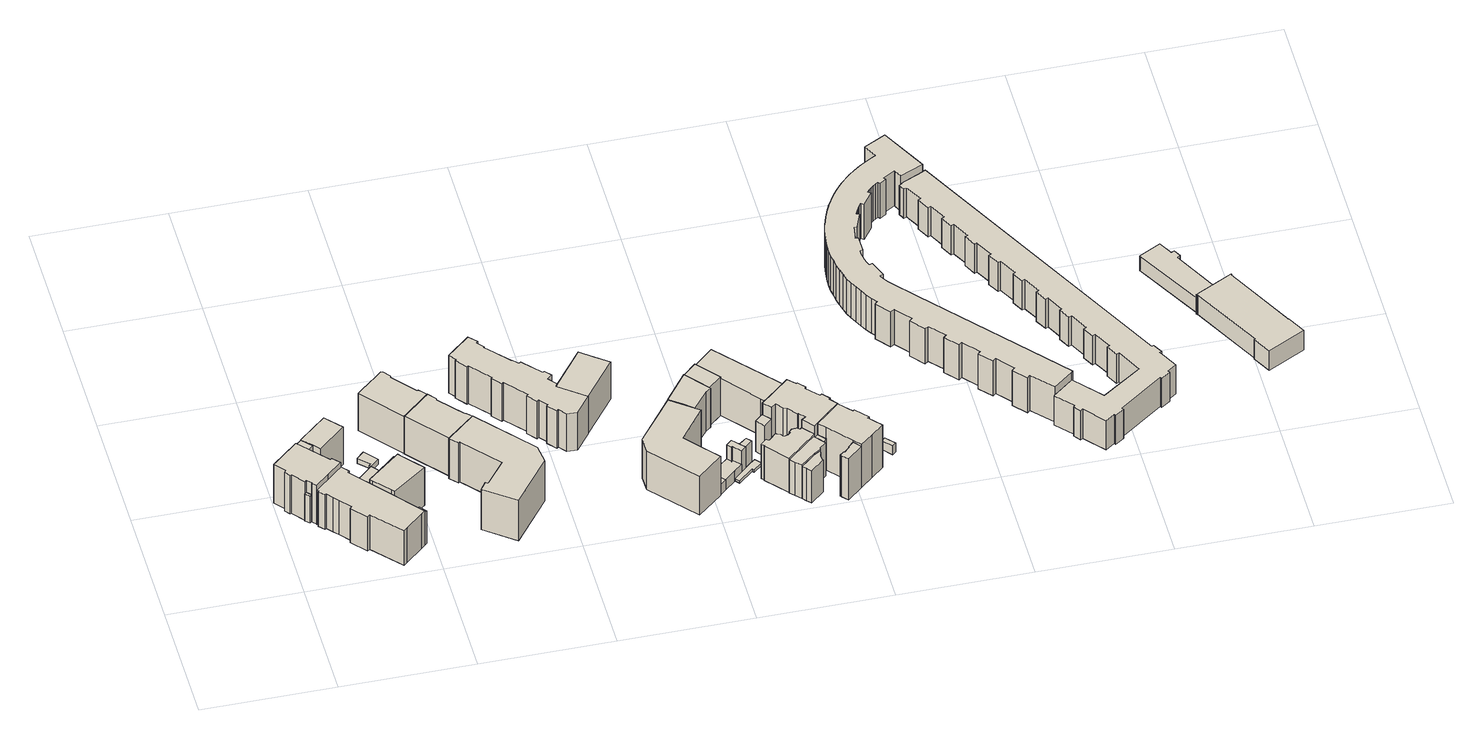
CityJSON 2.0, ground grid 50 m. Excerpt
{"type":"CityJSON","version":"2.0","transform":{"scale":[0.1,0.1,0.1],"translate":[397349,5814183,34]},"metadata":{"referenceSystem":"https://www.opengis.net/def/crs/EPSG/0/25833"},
"CityObjects":{
"building1":{"type":"Building","attributes":{"Gemeindeschluessel":"11000009","function":"31001_1010"},"address":[{"country":"Germany","locality":"Berlin","thoroughfareNumber":"4","thoroughfareName":"Stormstraße"}],"children":["building1-1","building1-2","building1-3","building1-4"]},
"building1-1":{"type":"BuildingPart","attributes":{"BezugspunktDach":"2200","measuredHeight":19.51,"storeysAboveGround":4},"parents":["building1"],"geometry":[{"type":"MultiSurface","lod":"1","boundaries":[[[0,1,2,3,4,5,6,7,8,9,10,11,12,13,14,15,16,17]],[[18,19,20,21,22,23,24,25,26,27,28,29,30,31,32,33,34,35]],[[18,35,17,16]],[[19,18,16,15]],[[20,19,15,14]],[[21,36,37,20,38,20,14,13]],[[22,21,13,12]],[[23,22,12,11]],[[24,23,11,10]],[[25,24,10,9]],[[26,25,9,8]],[[27,26,8,7]],[[28,27,39,40,41,42,43,7,6]],[[44,41,40,45,46,29,28,6,5]],[[47,44,45,48,49,30,29,5,4]],[[31,30,4,3]],[[32,31,3,2]],[[33,32,2,1]],[[34,33,1,0]],[[35,34,0,17]],[[38,20,37,36,21]],[[43,42,41,40,39]],[[46,45,40,41,44]],[[49,48,45,44,47]]]}]},
"building1-2":{"type":"BuildingPart","attributes":{"BezugspunktDach":"2200","measuredHeight":17.41,"storeysAboveGround":4},"parents":["building1"],"geometry":[{"type":"Solid","lod":"1","boundaries":[[[[36,50,51,37]],[[52,53,21,20]],[[52,20,37,51]],[[21,53,50,36]],[[53,52,51,50]],[[20,21,36,37]]]]}]},
"building1-3":{"type":"BuildingPart","attributes":{"BezugspunktDach":"2200","measuredHeight":18.37,"storeysAboveGround":4},"parents":["building1"],"geometry":[{"type":"MultiSurface","lod":"1","boundaries":[[[54,55,56,57,58]],[[59,60,61,53,52]],[[59,52,58,57]],[[60,59,57,56]],[[61,60,56,55]],[[53,61,55,54]],[[51,50,54,58]],[[52,53,50,51]]]}]},
"building1-4":{"type":"BuildingPart","attributes":{"BezugspunktDach":"2200","measuredHeight":12.66,"storeysAboveGround":4},"parents":["building1"],"geometry":[{"type":"MultiSurface","lod":"1","boundaries":[[[62,42,41,44,47,63]],[[48,45,40,39,64,65]],[[48,65,63,47]],[[64,39,42,62]],[[65,64,62,63]],[[45,48,66,47,44]],[[40,45,44,41]],[[40,41,42,39]]]}]},
"building2":{"type":"Building","attributes":{"Gemeindeschluessel":"11000009","function":"31001_1010"},"address":[{"country":"Germany","locality":"Berlin","thoroughfareNumber":"2, 3","thoroughfareName":"Stormstraße"}],"children":["building2-1","building2-2","building2-3","building2-4"]},
"building2-1":{"type":"BuildingPart","attributes":{"BezugspunktDach":"2200","measuredHeight":18.35,"storeysAboveGround":4},"parents":["building2"],"geometry":[{"type":"MultiSurface","lod":"1","boundaries":[[[67,68,69,70,71,72,73,74,75,76,77,78,79,80,81,82,83,84,85,86,87,88,89]],[[90,91,92,93,94,95,96,97,98,99,100,101,102,103,104,105,106,107,108,109,110,111,112]],[[90,112,89,88]],[[91,90,88,87]],[[92,91,87,86]],[[93,92,86,85]],[[94,93,85,84]],[[95,94,84,83]],[[96,95,83,82]],[[97,96,82,81]],[[113,114,81,80]],[[99,98,80,79]],[[100,99,79,78]],[[101,100,78,77]],[[102,101,77,76]],[[103,102,76,75]],[[104,103,75,74]],[[105,104,74,73]],[[106,105,73,72]],[[107,106,72,71]],[[108,107,71,70]],[[109,108,70,69]],[[110,109,69,68]],[[111,110,68,67]],[[112,111,67,89]],[[98,97,114,113]]]}]},
"building2-2":{"type":"BuildingPart","attributes":{"BezugspunktDach":"2200","measuredHeight":15.88,"storeysAboveGround":4},"parents":["building2"],"geometry":[{"type":"MultiSurface","lod":"1","boundaries":[[[115,116,117,118]],[[119,120,121,122]],[[119,122,118,117]],[[120,119,117,116]],[[122,121,115,118]],[[120,116,115,121,123]]]}]},
"building2-3":{"type":"BuildingPart","attributes":{"BezugspunktDach":"2200","measuredHeight":15.59,"storeysAboveGround":4},"parents":["building2"],"geometry":[{"type":"MultiSurface","lod":"1","boundaries":[[[113,124,125,126,127,128,114]],[[129,130,131,132,133,98,97]],[[129,97,114,128]],[[130,129,134,135,130,127]],[[131,130,127,126]],[[132,131,126,125]],[[133,132,125,124]],[[98,133,124,113]],[[127,130,135,136]],[[136,135,134,137]],[[128,137,134,129]],[[97,98,138,113,114,139]]]}]},
"building2-4":{"type":"BuildingPart","attributes":{"BezugspunktDach":"2200","measuredHeight":18.27,"storeysAboveGround":4},"parents":["building2"],"geometry":[{"type":"MultiSurface","lod":"1","boundaries":[[[140,141,142,143,144,145,146,147,148,149]],[[121,120,150,151,152,153,130,135,134,129]],[[121,129,149,148]],[[116,115,121,148,147]],[[150,120,147,146]],[[151,150,146,145]],[[152,151,145,144]],[[153,152,144,143]],[[130,153,143,142]],[[136,127,142,141]],[[137,136,135,141,140]],[[129,128,137,134,140,149]],[[120,121,115,116]],[[135,130,127,136]],[[134,135,136,137]],[[134,137,128,129]]]}]},
"building3":{"type":"Building","attributes":{"Gemeindeschluessel":"11000009","BezugspunktDach":"2200","function":"31001_2000","measuredHeight":3.15,"storeysAboveGround":1},"address":[{"country":"Germany","locality":"Berlin","thoroughfareNumber":"2 (1)","thoroughfareName":"Stormstraße"}],"geometry":[{"type":"Solid","lod":"1","boundaries":[[[[154,155,156,157,158,159,160,161]],[[162,163,164,165,166,167,168,169]],[[162,169,161,160]],[[163,162,160,159]],[[164,163,159,158]],[[165,164,158,157]],[[166,165,157,156]],[[167,166,156,155]],[[168,167,155,154]],[[169,168,154,161]]]]}]},
"building4":{"type":"Building","attributes":{"Gemeindeschluessel":"11000009","BezugspunktDach":"2200","function":"31001_2000","measuredHeight":2.43,"storeysAboveGround":1},"address":[{"country":"Germany","locality":"Berlin","thoroughfareNumber":"4 (1)","thoroughfareName":"Stormstraße"}],"geometry":[{"type":"Solid","lod":"1","boundaries":[[[[170,171,159,172,173,174]],[[175,176,177,178,179,180]],[[175,180,174,173]],[[176,175,173,172]],[[177,176,172,159]],[[178,177,159,171]],[[179,178,171,170]],[[180,179,170,174]]]]}]},
"building5":{"type":"Building","attributes":{"Gemeindeschluessel":"11000009","BezugspunktDach":"2200","function":"31001_2000","measuredHeight":5.52,"storeysAboveGround":2},"address":[{"country":"Germany","locality":"Berlin","thoroughfareNumber":"2 (2)","thoroughfareName":"Stormstraße"}],"geometry":[{"type":"Solid","lod":"1","boundaries":[[[[181,182,183,184,185,186]],[[187,188,189,190,191,192]],[[187,192,186,185]],[[188,187,185,184]],[[189,188,184,183]],[[190,189,183,182]],[[191,190,182,181]],[[192,191,181,186]]]]}]},
"building6":{"type":"Building","attributes":{"Gemeindeschluessel":"11000009","BezugspunktDach":"2200","function":"31001_1010","measuredHeight":19.79,"storeysAboveGround":4},"address":[{"country":"Germany","locality":"Berlin","thoroughfareNumber":"6","thoroughfareName":"Eschenbachstraße"}],"geometry":[{"type":"Solid","lod":"1","boundaries":[[[[193,194,195,196,197,198,199,200,201,202,203,204,205,206,207]],[[208,209,210,211,212,213,214,215,216,217,218,219,220,221,222]],[[208,222,207,206]],[[209,208,206,205]],[[210,209,205,204]],[[211,210,204,203]],[[212,211,203,202]],[[213,212,202,201]],[[214,213,201,200]],[[215,214,200,199]],[[216,215,199,198]],[[217,216,198,197]],[[218,217,197,196]],[[219,218,196,195]],[[220,219,195,194]],[[221,220,194,193]],[[222,221,193,207]]]]}]},
"building7":{"type":"Building","attributes":{"Gemeindeschluessel":"11000009","BezugspunktDach":"2200","function":"31001_1010","measuredHeight":20.05,"storeysAboveGround":4},"address":[{"country":"Germany","locality":"Berlin","thoroughfareNumber":"7","thoroughfareName":"Eschenbachstraße"}],"geometry":[{"type":"Solid","lod":"1","boundaries":[[[[223,224,225,226,227,228,229,230,231,232,233,234,235]],[[236,237,238,239,240,241,242,243,244,245,246,247,248]],[[236,248,235,234]],[[237,236,234,233]],[[238,237,233,232]],[[239,238,232,231]],[[240,239,231,230]],[[241,240,230,229]],[[242,241,229,228]],[[243,242,228,227]],[[244,243,227,226]],[[245,244,226,225]],[[246,245,225,224]],[[247,246,224,223]],[[248,247,223,235]]]]}]},
"building8":{"type":"Building","attributes":{"Gemeindeschluessel":"11000009","BezugspunktDach":"2200","function":"31001_1010","measuredHeight":18.99,"storeysAboveGround":4},"address":[{"country":"Germany","locality":"Berlin","thoroughfareNumber":"101","thoroughfareName":"Baumschulenstraße"},{"country":"Germany","locality":"Berlin","thoroughfareNumber":"8","thoroughfareName":"Eschenbachstraße"}],"geometry":[{"type":"Solid","lod":"1","boundaries":[[[[249,250,251,252,253,254,255,256,257,258,259,260]],[[247,244,261,262,263,264,265,266,267,268,269,270]],[[247,270,260,259]],[[244,247,259,258]],[[261,244,258,257]],[[262,261,257,256]],[[263,262,256,255]],[[264,263,255,254]],[[265,264,254,253]],[[266,265,253,252]],[[267,266,252,251]],[[268,267,251,250]],[[269,268,250,249]],[[270,269,249,260]]]]}]},
"building9":{"type":"Building","attributes":{"Gemeindeschluessel":"11000009","BezugspunktDach":"2200","function":"31001_1010","measuredHeight":17.86,"storeysAboveGround":4},"address":[{"country":"Germany","locality":"Berlin","thoroughfareNumber":"1, 2","thoroughfareName":"Eschenbachstraße"}],"geometry":[{"type":"Solid","lod":"1","boundaries":[[[[271,272,273,274,275,276,277,278,279,280,281,282,283,284,285,286,287,288,289,290,291,292,293,294,295,296,297,298,299,300,301,302,303,304,305]],[[306,307,308,309,310,311,312,313,314,315,316,317,318,319,320,321,322,323,324,325,326,327,328,329,330,331,332,333,334,335,336,337,338,339,340]],[[306,340,305,304]],[[307,306,304,303]],[[308,307,303,302]],[[309,308,302,301]],[[310,309,301,300]],[[311,310,300,299]],[[312,311,299,298]],[[313,312,298,297]],[[314,313,297,296]],[[315,314,296,295]],[[316,315,295,294]],[[317,316,294,293]],[[318,317,293,292]],[[319,318,292,291]],[[320,319,291,290]],[[321,320,290,289]],[[322,321,289,288]],[[323,322,288,287]],[[324,323,287,286]],[[325,324,286,285]],[[326,325,285,284]],[[327,326,284,283]],[[328,327,283,282]],[[329,328,282,281]],[[330,329,281,280]],[[331,330,280,279]],[[332,331,279,278]],[[333,332,278,277]],[[334,333,277,276]],[[335,334,276,275]],[[336,335,275,274]],[[337,336,274,273]],[[338,337,273,272]],[[339,338,272,271]],[[340,339,271,305]]]]}]},
"building10":{"type":"Building","attributes":{"Gemeindeschluessel":"11000009","BezugspunktDach":"2200","function":"31001_1010","measuredHeight":19.38,"storeysAboveGround":4},"address":[{"country":"Germany","locality":"Berlin","thoroughfareNumber":"102","thoroughfareName":"Baumschulenstraße"}],"geometry":[{"type":"Solid","lod":"1","boundaries":[[[[341,342,343,344,345,346,347,348]],[[349,350,351,352,353,354,355,356]],[[349,356,348,347]],[[350,349,347,346]],[[351,350,346,345]],[[352,351,345,344]],[[353,352,344,343]],[[354,353,343,342]],[[355,354,342,341]],[[356,355,341,348]]]]}]},
"building11":{"type":"Building","attributes":{"Gemeindeschluessel":"11000009","BezugspunktDach":"2200","function":"31001_1010","measuredHeight":18.39,"storeysAboveGround":4},"address":[{"country":"Germany","locality":"Berlin","thoroughfareNumber":"7","thoroughfareName":"Baumschulenstraße"},{"country":"Germany","locality":"Berlin","thoroughfareNumber":"29","thoroughfareName":"Scheiblerstraße"}],"geometry":[{"type":"Solid","lod":"1","boundaries":[[[[357,358,359,360,361,362,363,364,365]],[[366,367,368,369,370,371,372,373,374]],[[366,374,365,364]],[[367,366,364,363]],[[368,367,363,362]],[[369,368,362,361]],[[370,369,361,360]],[[371,370,360,359]],[[372,371,359,358]],[[373,372,358,357]],[[374,373,357,365]]]]}]},
"building12":{"type":"Building","attributes":{"Gemeindeschluessel":"11000009","BezugspunktDach":"2200","function":"31001_2000","measuredHeight":4.97,"storeysAboveGround":2},"address":[{"country":"Germany","locality":"Berlin","thoroughfareNumber":"7 (1)","thoroughfareName":"Baumschulenstraße"}],"geometry":[{"type":"Solid","lod":"1","boundaries":[[[[375,376,377,378]],[[379,380,381,382]],[[379,382,378,377]],[[380,379,377,376]],[[381,380,376,375]],[[382,381,375,378]]]]}]},
"building13":{"type":"Building","attributes":{"Gemeindeschluessel":"11000009","BezugspunktDach":"2200","function":"31001_2000","measuredHeight":4.93,"storeysAboveGround":2},"address":[{"country":"Germany","locality":"Berlin","thoroughfareNumber":"7 (2)","thoroughfareName":"Baumschulenstraße"}],"geometry":[{"type":"Solid","lod":"1","boundaries":[[[[376,383,384,385,386,387,377]],[[388,389,390,391,392,380,379]],[[388,379,377,387]],[[389,388,387,386]],[[390,389,386,385]],[[391,390,385,384]],[[392,391,384,383]],[[380,392,383,376]],[[379,380,376,377]]]]}]},
"building14":{"type":"Building","attributes":{"Gemeindeschluessel":"11000009","BezugspunktDach":"2200","function":"31001_2000","measuredHeight":11.48,"storeysAboveGround":1},"address":[{"country":"Germany","locality":"Berlin","thoroughfareNumber":"7 (3)","thoroughfareName":"Baumschulenstraße"}],"geometry":[{"type":"Solid","lod":"1","boundaries":[[[[393,394,395,396,397,398,399]],[[400,401,402,403,404,405,406]],[[400,406,399,398]],[[401,400,398,397]],[[402,401,397,396]],[[403,402,396,395]],[[404,403,395,394]],[[405,404,394,393]],[[406,405,393,399]]]]}]},
"building15":{"type":"Building","attributes":{"Gemeindeschluessel":"11000009","BezugspunktDach":"2200","function":"31001_2000","measuredHeight":1.19,"storeysAboveGround":1},"address":[{"country":"Germany","locality":"Berlin","thoroughfareNumber":"248 (1)","thoroughfareName":"Köpenicker Landstraße"}],"geometry":[{"type":"Solid","lod":"1","boundaries":[[[[407,408,409,410,411,412,413,414,415]],[[416,417,418,419,420,421,422,423,424]],[[416,424,415,414]],[[417,416,414,413]],[[418,417,413,412]],[[419,418,412,411]],[[420,419,411,410]],[[421,420,410,409]],[[422,421,409,408]],[[423,422,408,407]],[[424,423,407,415]]]]}]},
"building16":{"type":"Building","attributes":{"Gemeindeschluessel":"11000009","BezugspunktDach":"2200","function":"31001_2000","measuredHeight":11.68,"storeysAboveGround":1},"address":[{"country":"Germany","locality":"Berlin","thoroughfareNumber":"7 (4)","thoroughfareName":"Baumschulenstraße"}],"geometry":[{"type":"Solid","lod":"1","boundaries":[[[[425,396,426,427,428,397]],[[429,430,431,432,433,434]],[[429,434,397,428]],[[430,429,428,427]],[[431,430,427,426]],[[432,431,426,396]],[[433,432,396,425]],[[434,433,425,397]]]]}]},
"building17":{"type":"Building","attributes":{"Gemeindeschluessel":"11000009","function":"31001_1010"},"address":[{"country":"Germany","locality":"Berlin","thoroughfareNumber":"6, 6A","thoroughfareName":"Baumschulenstraße"},{"country":"Germany","locality":"Berlin","thoroughfareNumber":"246","thoroughfareName":"Köpenicker Landstraße"}],"children":["building17-1","building17-2","building17-3"]},
"building17-1":{"type":"BuildingPart","attributes":{"BezugspunktDach":"2200","measuredHeight":18.95,"storeysAboveGround":4},"parents":["building17"],"geometry":[{"type":"MultiSurface","lod":"1","boundaries":[[[435,436,437,438,439,440,441,442,443,444]],[[445,446,447,448,449,450,451,452,453,454]],[[445,454,444,443]],[[446,445,443,442]],[[447,446,442,441]],[[448,447,441,440]],[[449,448,440,439]],[[450,449,439,438]],[[451,450,438,437]],[[452,451,437,436]],[[453,452,436,435]],[[455,454,453,435,444]]]}]},
"building17-2":{"type":"BuildingPart","attributes":{"BezugspunktDach":"2200","measuredHeight":19.07,"storeysAboveGround":4},"parents":["building17"],"geometry":[{"type":"MultiSurface","lod":"1","boundaries":[[[456,457,458,459,460,461,462,463,464]],[[465,466,467,468,469,470,471,472,473]],[[465,473,464,463]],[[474,475,463,462]],[[467,476,474,466,462,461]],[[468,467,461,460]],[[469,468,460,459]],[[470,469,459,458]],[[471,470,458,457]],[[472,471,457,456]],[[473,472,456,464]],[[466,465,475,474]],[[466,474,476,467]]]}]},
"building17-3":{"type":"BuildingPart","attributes":{"BezugspunktDach":"2200","measuredHeight":19.5,"storeysAboveGround":4},"parents":["building17"],"geometry":[{"type":"MultiSurface","lod":"1","boundaries":[[[476,477,478,479,475]],[[480,454,453,467,465]],[[480,465,475,479]],[[454,480,479,478]],[[453,435,444,481,478,477]],[[467,453,477,476]],[[454,481,444,435,453]],[[482,465,466,474,475]],[[467,476,474,466]]]}]},
"building18":{"type":"Building","attributes":{"Gemeindeschluessel":"11000009","function":"31001_1010"},"address":[{"country":"Germany","locality":"Berlin","thoroughfareNumber":"248","thoroughfareName":"Köpenicker Landstraße"}],"children":["building18-1","building18-2","building18-3"]},
"building18-1":{"type":"BuildingPart","attributes":{"BezugspunktDach":"2200","measuredHeight":21.37,"storeysAboveGround":5},"parents":["building18"],"geometry":[{"type":"MultiSurface","lod":"1","boundaries":[[[483,484,485,486,487,488,489,490,491,492,493,494,495,496,497,498,499,500,501,502,503,504,505,506]],[[507,508,509,510,511,512,513,514,515,516,517,518,519,520,521,522,523,524,525,526,527,528,529,530]],[[507,530,506,505]],[[508,507,505,504]],[[509,508,504,503]],[[510,509,503,502]],[[511,510,502,501]],[[512,511,501,500]],[[513,512,500,499]],[[514,513,499,498]],[[515,514,498,497]],[[516,515,497,496]],[[517,516,496,495]],[[518,517,495,494]],[[519,518,494,493]],[[520,519,493,492]],[[521,520,492,491]],[[531,532,491,490]],[[522,521,533,534]],[[523,522,490,489]],[[524,523,489,488]],[[525,524,488,487]],[[526,525,487,486]],[[527,526,486,485]],[[528,527,485,484]],[[529,528,484,483]],[[535,536,483,506]],[[530,529,537,538]],[[534,533,532,531]],[[538,537,536,535]]]}]},
"building18-2":{"type":"BuildingPart","attributes":{"BezugspunktDach":"2200","measuredHeight":16.21,"storeysAboveGround":5},"parents":["building18"],"geometry":[{"type":"MultiSurface","lod":"1","boundaries":[[[539,540,541,532,531,542,543,544,545,546,547,548,549,550,551,552,553,554]],[[555,556,557,558,559,560,561,562,563,564,565,566,534,533,567,568,569,570]],[[555,570,554,553]],[[556,555,553,552]],[[557,556,552,551]],[[558,557,551,550]],[[559,558,550,549]],[[560,559,549,548]],[[561,560,548,547]],[[562,561,547,546]],[[563,562,546,545]],[[564,563,545,544]],[[565,564,544,543]],[[566,565,543,542]],[[534,566,542,531]],[[567,533,532,541]],[[568,567,541,540]],[[569,568,540,539]],[[570,569,539,554]],[[533,534,571,531,532]]]}]},
"building18-3":{"type":"BuildingPart","attributes":{"BezugspunktDach":"2200","measuredHeight":14.46,"storeysAboveGround":5},"parents":["building18"],"geometry":[{"type":"Solid","lod":"1","boundaries":[[[[572,536,535,573]],[[538,537,574,575]],[[538,575,573,535]],[[574,537,536,572]],[[575,574,572,573]],[[537,538,535,536]]]]}]},
"building19":{"type":"Building","attributes":{"Gemeindeschluessel":"11000009","function":"31001_1010"},"address":[{"country":"Germany","locality":"Berlin","thoroughfareNumber":"252","thoroughfareName":"Köpenicker Landstraße"}],"children":["building19-1","building19-2","building19-3","building19-4","building19-5"]},
"building19-1":{"type":"BuildingPart","attributes":{"BezugspunktDach":"2200","measuredHeight":23.63,"storeysAboveGround":5},"parents":["building19"],"geometry":[{"type":"MultiSurface","lod":"1","boundaries":[[[576,577,578,579,580,581,582,583,584,585,586,587]],[[588,518,589,590,591,592,593,594,595,596,597,520]],[[588,520,587,586]],[[518,588,586,585]],[[589,518,585,584]],[[590,589,584,583]],[[591,590,583,582]],[[592,591,582,581]],[[593,592,581,580]],[[594,593,580,579]],[[595,594,579,578]],[[598,599,578,577]],[[597,596,577,576]],[[600,601,576,587]],[[520,597,602,603]],[[596,595,599,598]],[[603,602,601,600]]]}]},
"building19-2":{"type":"BuildingPart","attributes":{"BezugspunktDach":"2200","measuredHeight":21.23,"storeysAboveGround":5},"parents":["building19"],"geometry":[{"type":"Solid","lod":"1","boundaries":[[[[604,605,599,598,606,607,608,609,610]],[[611,612,613,614,596,595,615,616,617]],[[611,617,610,609]],[[612,611,609,608]],[[613,612,608,607]],[[614,613,607,606]],[[596,614,606,598]],[[615,595,599,605]],[[616,615,605,604]],[[617,616,604,610]],[[599,595,596,598]]]]}]},
"building19-3":{"type":"BuildingPart","attributes":{"BezugspunktDach":"2200","measuredHeight":17.07,"storeysAboveGround":5},"parents":["building19"],"geometry":[{"type":"MultiSurface","lod":"1","boundaries":[[[618,619,620,621,622,623,624,625,626,627]],[[628,629,630,631,632,633,634,635,636,637]],[[628,637,627,626]],[[638,639,626,625]],[[630,629,625,624],[630,640,638,629]],[[631,630,624,623]],[[632,631,623,622]],[[633,632,622,621]],[[641,642,621,620]],[[643,641,620,619]],[[636,635,619,618]],[[637,636,618,627]],[[629,628,639,638]],[[638,640,630,629]],[[634,633,642,641]],[[644,635,634,641,643]]]}]},
"building19-4":{"type":"BuildingPart","attributes":{"BezugspunktDach":"2200","measuredHeight":15.95,"storeysAboveGround":5},"parents":["building19"],"geometry":[{"type":"MultiSurface","lod":"1","boundaries":[[[645,646,647,648,649,650,651,642,641,643]],[[634,633,652,653,654,655,656,657,658,635]],[[652,633,642,651]],[[653,652,651,650]],[[654,653,650,649]],[[655,654,649,648]],[[656,655,648,647]],[[657,656,647,646]],[[658,657,646,645]],[[635,658,645,643]],[[659,634,635,643,641]],[[633,634,641,642]]]}]},
"building19-5":{"type":"BuildingPart","attributes":{"BezugspunktDach":"2200","measuredHeight":14.78,"storeysAboveGround":5},"parents":["building19"],"geometry":[{"type":"MultiSurface","lod":"1","boundaries":[[[640,660,601,600,661,639]],[[662,603,602,663,630,628]],[[662,628,639,661]],[[603,662,661,600]],[[663,602,601,660]],[[630,663,660,640]],[[603,600,601,602]],[[664,628,629,638,639]],[[630,640,638,629]]]}]},
"building20":{"type":"Building","attributes":{"Gemeindeschluessel":"11000009","BezugspunktDach":"2200","function":"31001_2412","measuredHeight":4.19,"storeysAboveGround":1},"address":[{"country":"Germany","locality":"Berlin","thoroughfareNumber":"252 (1)","thoroughfareName":"Köpenicker Landstraße"}],"geometry":[{"type":"Solid","lod":"1","boundaries":[[[[665,666,667,668]],[[669,670,671,672]],[[669,672,668,667]],[[670,669,667,666]],[[671,670,666,665]],[[672,671,665,668]]]]}]},
"building21":{"type":"Building","attributes":{"Gemeindeschluessel":"11000009","function":"31001_1010"},"address":[{"country":"Germany","locality":"Berlin","thoroughfareNumber":"2, 3, 4","thoroughfareName":"Baumschulenstraße"},{"country":"Germany","locality":"Berlin","thoroughfareNumber":"245, 247, 249, 251, 253, 255, 257, 259","thoroughfareName":"Köpenicker Landstraße"},{"country":"Germany","locality":"Berlin","thoroughfareNumber":"210, 212, 214, 216, 218, 220, 222, 224, 226, 228, 230","thoroughfareName":"Neue Krugallee"},{"country":"Germany","locality":"Berlin","thoroughfareNumber":"2, 4","thoroughfareName":"Rodelbergweg"}],"children":["building21-1","building21-2"]},
"building21-1":{"type":"BuildingPart","attributes":{"BezugspunktDach":"2200","measuredHeight":16.59,"storeysAboveGround":4},"parents":["building21"],"geometry":[{"type":"MultiSurface","lod":"1","boundaries":[[[673,674,675,676,677,678,679,680,681,682,683,684,685,686,687,688,689,690,691,692,693,694,695,696,697,698,699,700,701,702,703,704,705,706,707,708,709,710,711,712,713,714,715,716,717,718,719,720,721,722,723,724,725,726,727,728,729,730,731,732,733,734,735,736,737,738,739,740,741,742,743,744,745,746,747,748,749,750,751,752,753,754,755,756,757,758,759,760,761,762,763,764,765,766,767,768,769,770,771,772,773,774,775,776,777,778,779,780,781]],[[782,783,784,785,786,787,788,789,790,791,792,793,794,795,796,797,798,799,800,801,802,803,804,805,806,807,808,809,810,811,812,813,814,815,816,817,818,819,820,821,822,823,824,825,826,827,828,829,830,831,832,833,834,835,836,837,838,839,840,841,842,843,844,845,846,847,848,849,850,851,852,853,854,855,856,857,858,859,860,861,862,863,864,865,866,867,868,869,870,871,872,873,874,875,876,877,878,879,880,881,882,883,884,885,886,887,888,889,890]],[[782,890,781,780]],[[783,782,780,779]],[[784,783,779,778]],[[785,784,778,777]],[[786,785,777,776]],[[787,786,776,775]],[[788,787,775,774]],[[789,788,774,773]],[[790,789,773,772]],[[791,790,772,771]],[[792,791,771,770]],[[793,792,770,769]],[[794,793,769,768]],[[795,794,768,767]],[[796,795,767,766]],[[797,796,766,765]],[[798,797,765,764]],[[799,798,764,763]],[[800,799,763,762]],[[801,800,762,761]],[[802,801,761,760]],[[803,802,760,759]],[[804,803,759,758]],[[805,804,758,757]],[[806,805,757,756]],[[807,806,756,755]],[[808,807,755,754]],[[809,808,754,753]],[[810,809,753,752]],[[811,810,752,751]],[[812,811,751,750]],[[813,812,750,749]],[[891,892,893,749,748]],[[815,814,748,747]],[[816,815,747,746]],[[817,816,746,745]],[[818,817,745,744]],[[819,818,744,743]],[[820,819,743,742]],[[821,820,742,741]],[[822,821,741,740]],[[823,822,740,739]],[[824,823,739,738]],[[825,824,738,737]],[[826,825,737,736]],[[827,826,736,735]],[[828,827,735,734]],[[829,828,734,733]],[[830,829,733,732]],[[831,830,732,731]],[[832,831,731,730]],[[833,832,730,729]],[[834,833,729,728]],[[835,834,728,727]],[[836,835,727,726]],[[837,836,726,725]],[[838,837,725,724]],[[839,838,724,723]],[[840,839,723,722]],[[841,840,722,721]],[[842,841,721,720]],[[843,842,720,719]],[[844,843,719,718]],[[845,844,718,717]],[[846,845,717,716]],[[847,846,716,715]],[[848,847,715,714]],[[849,848,714,713]],[[850,849,713,712]],[[851,850,712,711]],[[852,851,711,710]],[[853,852,710,709]],[[854,853,709,708]],[[855,854,708,707]],[[856,855,707,706]],[[857,856,706,705]],[[858,894,895,705,704]],[[859,858,704,703]],[[860,859,703,702]],[[861,860,702,701]],[[862,861,701,700]],[[863,862,700,699]],[[864,863,699,698]],[[865,864,698,697]],[[866,865,697,696]],[[867,866,696,695]],[[868,867,695,694]],[[869,868,694,693]],[[870,869,693,692]],[[871,870,692,691]],[[872,871,691,690]],[[873,872,690,689]],[[874,873,689,688]],[[875,874,688,687]],[[876,875,687,686]],[[877,876,686,685]],[[878,877,685,684]],[[879,878,684,683]],[[880,879,683,682]],[[881,880,682,681]],[[882,881,681,680]],[[883,882,680,679]],[[884,883,679,678]],[[885,884,678,677]],[[886,885,677,676]],[[887,886,676,675]],[[888,887,675,674]],[[889,888,674,673]],[[890,889,673,781]],[[814,813,893,892,891]],[[857,895,894,858]]]}]},
"building21-2":{"type":"BuildingPart","attributes":{"BezugspunktDach":"2200","measuredHeight":13.79,"storeysAboveGround":4},"parents":["building21"],"geometry":[{"type":"MultiSurface","lod":"1","boundaries":[[[896,897,898,899,900,901,902,903,904,905,906,907,908,909,910,911,912,913,914,915,916,917,918,919,920,921,922,923,924,925,926,927,928,929,930,931,932,933,934,935,895,894,936,937,938,939,940,941,942,943,944,945,946,947,948,949,950,951,952,953,954,955,893,892,956,957]],[[958,959,960,961,962,963,964,965,966,967,968,969,970,971,972,973,974,975,976,977,978,979,980,981,982,983,984,985,986,987,988,989,990,991,992,993,994,995,996,997,998,999,1000,1001,1002,1003,1004,1005,1006,1007,1008,1009,1010,1011,1012,1013,1014,1015,1016,1017,1018,1019,1020,1021,1022,1023]],[[958,1023,957,956]],[[959,958,956,892]],[[960,959,814,813]],[[961,960,893,955]],[[962,961,955,954]],[[963,962,954,953]],[[964,963,953,952]],[[965,964,952,951]],[[966,965,951,950]],[[967,966,950,949]],[[968,967,949,948]],[[969,968,948,947]],[[970,969,947,946]],[[971,970,946,945]],[[972,971,945,944]],[[973,972,944,943]],[[974,973,943,942]],[[975,974,942,941]],[[976,975,941,940]],[[977,976,940,939]],[[978,977,939,938]],[[979,978,938,937]],[[980,979,937,936]],[[981,980,936,894]],[[982,981,858,857]],[[983,982,895,935]],[[984,983,935,934]],[[985,984,934,933]],[[986,985,933,932]],[[987,986,932,931]],[[988,987,931,930]],[[989,988,930,929]],[[990,989,929,928]],[[991,990,928,927]],[[992,991,927,926]],[[993,992,926,925]],[[994,993,925,924]],[[995,994,924,923]],[[996,995,923,922]],[[997,996,922,921]],[[998,997,921,920]],[[999,998,920,919]],[[1000,999,919,918]],[[1001,1000,918,917]],[[1002,1001,917,916]],[[1003,1002,916,915]],[[1004,1003,915,914]],[[1005,1004,914,913]],[[1006,1005,913,912]],[[1007,1006,912,911]],[[1008,1007,911,910]],[[1009,1008,910,909]],[[1010,1009,909,908]],[[1011,1010,908,907]],[[1012,1011,907,906]],[[1013,1012,906,905]],[[1014,1013,905,904]],[[1015,1014,904,903]],[[1016,1015,903,902]],[[1017,1016,902,901]],[[1018,1017,901,900]],[[1019,1018,900,899]],[[1020,1019,899,898]],[[1021,1020,898,897]],[[1022,1021,897,896]],[[1023,1022,896,957]],[[813,814,892,893,1024]],[[857,858,894,895]]]}]},
"building22":{"type":"Building","attributes":{"Gemeindeschluessel":"11000009","BezugspunktDach":"2200","function":"31001_3212","measuredHeight":7.07,"storeysAboveGround":2},"address":[{"country":"Germany","locality":"Berlin","thoroughfareNumber":"219 (11)","thoroughfareName":"Neue Krugallee"}],"geometry":[{"type":"Solid","lod":"1","boundaries":[[[[1025,1026,1027,1028,1029,1030,1031,1032]],[[1033,1034,1035,1036,1037,1038,1039,1040]],[[1033,1040,1032,1031]],[[1034,1033,1031,1030]],[[1035,1034,1030,1029]],[[1036,1035,1029,1028]],[[1037,1036,1028,1027]],[[1038,1037,1027,1026]],[[1039,1038,1026,1025]],[[1040,1039,1025,1032]]]]}]},
"building23":{"type":"Building","attributes":{"Gemeindeschluessel":"11000009","BezugspunktDach":"2200","function":"31001_3211","measuredHeight":9.31,"storeysAboveGround":1},"address":[{"country":"Germany","locality":"Berlin","thoroughfareNumber":"219","thoroughfareName":"Neue Krugallee"}],"geometry":[{"type":"Solid","lod":"1","boundaries":[[[[1041,1042,1043,1044,1045,1046,1047,1048,1049,1050,1051,1052,1053,1054,1055]],[[1056,1057,1058,1059,1060,1061,1062,1063,1064,1065,1066,1067,1068,1069,1070]],[[1056,1070,1055,1054]],[[1057,1056,1054,1053]],[[1058,1057,1053,1052]],[[1059,1058,1052,1051]],[[1060,1059,1051,1050]],[[1061,1060,1050,1049]],[[1062,1061,1049,1048]],[[1063,1062,1048,1047]],[[1064,1063,1047,1046]],[[1065,1064,1046,1045]],[[1066,1065,1045,1044]],[[1067,1066,1044,1043]],[[1068,1067,1043,1042]],[[1069,1068,1042,1041]],[[1070,1069,1041,1055]]]]}]}
},
"vertices":[
[37,427,193],[31,418,193],[46,399,193],[52,399,193],[89,354,193],[95,359,193],[111,342,193],[110,340,193],[124,326,193],[176,371,193],[233,421,193],[207,449,193],[202,444,193],[138,516,193],[105,554,193],[101,550,193],[54,510,193],[4,466,193],[54,510,10],[101,550,10],[105,554,10],[138,516,10],[202,444,10],[207,449,10],[233,421,10],[176,371,10],[124,326,10],[110,340,10],[111,342,10],[95,359,10],[89,354,10],[52,399,10],[46,399,10],[31,418,10],[37,427,10],[4,466,10],[138,516,184],[105,554,184],[121,535,10],[110,340,11],[111,342,11],[111,342,138],[110,340,138],[110,340,71],[95,359,138],[95,359,11],[95,359,64],[89,354,138],[89,354,11],[89,354,68],
[161,537,184],[127,574,184],[127,574,10],[161,537,10],
[161,537,187],[184,511,187],[286,602,187],[231,664,187],[127,574,187],[231,664,10],[286,602,10],[184,511,10],
[103,335,138],[87,351,138],[103,335,11],[87,351,11],[89,354,80],
[130,320,172],[127,315,172],[147,293,172],[152,297,172],[171,275,172],[187,256,172],[223,215,172],[215,207,172],[264,150,172],[273,158,172],[370,49,172],[384,61,172],[450,119,172],[464,132,172],[310,317,172],[287,344,172],[273,361,172],[251,388,172],[257,394,172],[233,421,172],[209,400,172],[143,342,172],[124,326,172],[143,342,9],[209,400,9],[233,421,9],[257,394,9],[251,388,9],[273,361,9],[287,344,9],[310,317,9],[464,132,9],[450,119,9],[384,61,9],[370,49,9],[273,158,9],[264,150,9],[215,207,9],[223,215,9],[187,256,9],[171,275,9],[152,297,9],[147,293,9],[127,315,9],[130,320,9],[124,326,9],[464,132,164],[310,317,164],
[346,346,167],[437,421,167],[427,434,167],[337,357,167],[427,434,9],[437,421,9],[346,346,9],[337,357,9],[350,350,9],
[474,140,164],[453,165,164],[447,161,164],[382,237,164],[312,318,164],[312,318,9],[382,237,9],[447,161,9],[453,165,9],[474,140,9],[321,308,9],[373,247,9],[373,247,164],[321,308,164],[464,132,99],[310,317,147],
[321,308,188],[373,247,188],[382,237,188],[512,332,188],[501,345,188],[458,395,188],[449,407,188],[437,421,188],[346,346,188],[312,318,188],[449,407,9],[458,395,9],[501,345,9],[512,332,9],
[336,449,35],[368,479,35],[375,485,35],[384,474,35],[409,496,35],[372,542,35],[339,513,35],[306,484,35],[339,513,10],[372,542,10],[409,496,10],[384,474,10],[375,485,10],[368,479,10],[336,449,10],[306,484,10],
[374,556,35],[366,550,35],[405,571,35],[363,621,35],[335,595,35],[363,621,11],[405,571,11],[372,542,11],[366,550,11],[374,556,11],[335,595,11],
[458,395,65],[495,424,65],[509,408,65],[530,426,65],[483,481,65],[427,434,65],[483,481,10],[530,426,10],[509,408,10],[495,424,10],[458,395,10],[427,434,10],
[506,605,187],[527,623,187],[586,674,187],[611,696,187],[585,725,187],[582,721,187],[507,810,187],[508,818,187],[487,845,187],[483,843,187],[480,846,187],[457,826,187],[397,775,187],[383,762,187],[377,757,187],[383,762,11],[397,775,11],[457,826,11],[480,846,11],[483,843,11],[487,845,11],[508,818,11],[507,810,11],[582,721,11],[585,725,11],[611,696,11],[586,674,11],[527,623,11],[506,605,11],[377,757,11],
[636,452,188],[658,471,188],[715,521,188],[734,537,188],[742,544,188],[719,567,188],[711,571,188],[635,659,188],[634,668,188],[611,696,188],[585,673,188],[528,623,188],[506,605,188],[528,623,10],[585,673,10],[611,696,10],[634,668,10],[635,659,10],[711,571,10],[719,567,10],[742,544,10],[734,537,10],[715,521,10],[658,471,10],[636,452,10],[506,605,10],
[654,415,200],[660,419,200],[779,282,200],[705,189,200],[697,195,200],[674,164,200],[787,77,200],[924,254,200],[915,328,200],[734,537,200],[636,452,200],[627,445,200],[915,328,10],[924,254,10],[787,77,10],[674,164,10],[697,195,10],[705,189,10],[779,282,10],[660,419,10],[654,415,10],[627,445,10],
[750,845,189],[746,839,189],[779,799,189],[783,801,189],[850,726,189],[845,720,189],[876,685,189],[881,690,189],[952,611,189],[944,604,189],[974,569,189],[980,575,189],[1006,545,189],[1001,539,189],[1029,505,189],[1035,510,189],[1059,482,189],[1098,480,189],[1153,552,189],[1055,628,189],[1063,639,189],[1036,672,189],[1055,688,189],[1034,713,189],[1028,709,189],[965,778,189],[958,773,189],[939,794,189],[936,793,189],[857,883,189],[860,885,189],[838,911,189],[845,917,189],[817,946,189],[729,870,189],[817,946,11],[845,917,11],[838,911,11],[860,885,11],[857,883,11],[936,793,11],[939,794,11],[958,773,11],[965,778,11],[1028,709,11],[1034,713,11],[1055,688,11],[1036,672,11],[1063,639,11],[1055,628,11],[1153,552,11],[1098,480,11],[1059,482,11],[1035,510,11],[1029,505,11],[1001,539,11],[1006,545,11],[980,575,11],[974,569,11],[944,604,11],[952,611,11],[881,690,11],[876,685,11],[845,720,11],[850,726,11],[783,801,11],[779,799,11],[746,839,11],[750,845,11],[729,870,11],
[1104,590,188],[1153,552,188],[1271,705,188],[1221,743,188],[1186,771,188],[1172,782,188],[1063,639,188],[1055,628,188],[1063,639,13],[1172,782,13],[1186,771,13],[1221,743,13],[1271,705,13],[1153,552,13],[1104,590,13],[1055,628,13],
[1283,225,195],[1432,54,195],[1526,136,195],[1486,183,195],[1421,259,195],[1516,384,195],[1499,397,195],[1416,461,195],[1281,287,195],[1416,461,11],[1499,397,11],[1516,384,11],[1421,259,11],[1486,183,11],[1526,136,11],[1432,54,11],[1283,225,11],[1281,287,11],
[1526,136,61],[1549,157,61],[1510,202,61],[1486,183,61],[1510,202,12],[1549,157,12],[1526,136,12],[1486,183,12],
[1591,193,61],[1622,220,61],[1595,249,61],[1592,244,61],[1578,261,61],[1578,261,12],[1592,244,12],[1595,249,12],[1622,220,12],[1591,193,12],
[1592,244,126],[1595,249,126],[1622,220,126],[1640,236,126],[1622,255,126],[1600,281,126],[1578,261,126],[1600,281,11],[1622,255,11],[1640,236,11],[1622,220,11],[1595,249,11],[1592,244,11],[1578,261,11],
[1605,176,27],[1661,225,27],[1667,219,27],[1700,247,27],[1681,269,27],[1668,260,27],[1640,236,27],[1622,220,27],[1591,193,27],[1622,220,15],[1640,236,15],[1668,260,15],[1681,269,15],[1700,247,15],[1667,219,15],[1661,225,15],[1605,176,15],[1591,193,15],
[1631,246,126],[1668,260,126],[1660,270,126],[1652,279,126],[1652,279,13],[1660,270,13],[1668,260,13],[1640,236,13],[1631,246,13],[1622,255,13],
[1622,533,187],[1734,400,187],[1754,376,187],[1758,372,187],[1798,407,187],[1838,442,187],[1835,446,187],[1812,472,187],[1626,686,187],[1551,618,187],[1626,686,13],[1812,472,13],[1835,446,13],[1838,442,13],[1798,407,13],[1758,372,13],[1754,376,13],[1734,400,13],[1622,533,13],[1551,618,13],[1551,618,41],
[1458,429,198],[1499,397,198],[1554,466,198],[1574,482,198],[1570,486,198],[1570,487,198],[1535,529,198],[1500,572,198],[1416,461,198],[1500,572,13],[1535,529,13],[1570,487,13],[1570,486,13],[1574,482,13],[1554,466,13],[1499,397,13],[1458,429,13],[1416,461,13],[1535,529,195],[1500,572,195],[1570,487,195],
[1622,533,195],[1551,618,195],[1505,576,195],[1505,576,13],[1551,618,57],[1500,572,137],
[1752,315,217],[1770,330,217],[1791,305,217],[1804,297,217],[1833,262,217],[1836,264,217],[1856,240,217],[1840,230,217],[1876,189,217],[1889,200,217],[1936,241,217],[1981,281,217],[1957,310,217],[1962,314,217],[1938,341,217],[1932,337,217],[1888,384,217],[1893,390,217],[1869,418,217],[1865,415,217],[1838,442,217],[1792,402,217],[1758,372,217],[1727,346,217],[1758,372,14],[1792,402,14],[1838,442,14],[1865,415,14],[1869,418,14],[1893,390,14],[1888,384,14],[1932,337,14],[1938,341,14],[1962,314,14],[1957,310,14],[1981,281,14],[1936,241,14],[1889,200,14],[1876,189,14],[1840,230,14],[1856,240,14],[1836,264,14],[1833,262,14],[1804,297,14],[1791,305,14],[1770,330,14],[1752,315,14],[1727,346,14],[1840,230,179],[1876,189,179],[1876,189,17],[1840,230,17],[1727,346,163],[1752,315,163],[1752,315,18],[1727,346,18],
[1692,171,179],[1690,169,179],[1760,88,179],[1833,224,179],[1823,232,179],[1804,231,179],[1792,220,179],[1795,215,179],[1784,205,179],[1769,202,179],[1760,214,179],[1747,219,179],[1744,222,179],[1714,194,179],[1705,202,179],[1682,181,179],[1705,202,17],[1714,194,17],[1744,222,17],[1747,219,17],[1760,214,17],[1769,202,17],[1784,205,17],[1795,215,17],[1792,220,17],[1804,231,17],[1823,232,17],[1833,224,17],[1760,88,17],[1690,169,17],[1692,171,17],[1682,181,17],[1840,230,128],
[1720,287,163],[1696,318,163],[1720,287,18],[1696,318,18],
[1913,172,216],[1989,85,216],[2013,57,216],[2060,98,216],[2107,138,216],[2066,185,216],[2072,190,216],[2030,237,216],[2024,232,216],[1981,281,216],[1935,240,216],[1889,200,216],[1935,240,14],[2024,232,14],[2030,237,14],[2072,190,14],[2066,185,14],[2107,138,14],[2060,98,14],[2013,57,14],[1989,85,14],[1913,172,14],[1989,85,208],[2013,57,208],[1889,200,163],[1913,172,163],[1913,172,15],[1889,200,15],
[1934,26,208],[1953,4,208],[1968,66,208],[1969,62,208],[1948,42,208],[1945,45,208],[1929,31,208],[1945,45,14],[1948,42,14],[1969,62,14],[1968,66,14],[1953,4,14],[1934,26,14],[1929,31,14],
[1778,69,173],[1797,49,173],[1854,98,173],[1878,113,173],[1879,119,173],[1904,141,173],[1897,150,173],[1887,162,173],[1870,184,173],[1760,88,173],[1870,184,15],[1887,162,15],[1897,150,15],[1904,141,15],[1879,119,15],[1878,113,15],[1854,98,15],[1797,49,15],[1778,69,15],[1760,88,15],[1887,162,163],[1870,184,163],[1897,150,163],[1854,98,168],[1878,113,168],[1797,49,168],[1797,49,71],
[1810,34,168],[1824,18,168],[1876,64,168],[1873,69,168],[1872,87,168],[1872,91,168],[1874,94,168],[1874,94,15],[1872,91,15],[1872,87,15],[1873,69,15],[1876,64,15],[1824,18,15],[1810,34,15],[1854,98,94],
[1905,158,163],[1876,189,163],[1876,189,15],[1905,158,15],[1870,184,58],
[2157,190,58],[2170,203,58],[2139,239,58],[2127,226,58],[2139,239,16],[2170,203,16],[2157,190,16],[2127,226,16],
[2147,1064,179],[2150,1038,179],[2153,1012,179],[2159,986,179],[2165,960,179],[2173,935,179],[2183,911,179],[2194,887,179],[2206,863,179],[2219,840,179],[2234,818,179],[2249,797,179],[2239,788,179],[2282,734,179],[2296,745,179],[2346,684,179],[2334,674,179],[2377,621,179],[2390,632,179],[2442,574,179],[2430,563,179],[2473,513,179],[2485,524,179],[2537,463,179],[2526,454,179],[2569,406,179],[2580,416,179],[2633,354,179],[2622,343,179],[2665,293,179],[2675,303,179],[2747,224,179],[2820,283,179],[2826,289,179],[2390,792,179],[2360,828,179],[2350,839,179],[2308,888,179],[2301,899,179],[2294,911,179],[2288,923,179],[2301,928,179],[2277,992,179],[2265,987,179],[2260,1002,179],[2256,1018,179],[2253,1033,179],[2251,1049,179],[2250,1065,179],[2262,1066,179],[2262,1131,179],[2251,1132,179],[2253,1151,179],[2257,1171,179],[2260,1190,179],[2272,1187,179],[2295,1247,179],[2284,1252,179],[2290,1265,179],[2296,1277,179],[2303,1289,179],[2311,1300,179],[2321,1292,179],[2360,1343,179],[2349,1351,179],[2357,1360,179],[2366,1369,179],[2375,1377,179],[2385,1385,179],[2395,1392,179],[2402,1383,179],[2425,1399,179],[2420,1408,179],[2465,1435,179],[2467,1431,179],[2480,1404,179],[2568,1444,179],[2551,1476,179],[2476,1622,179],[2393,1579,179],[2419,1527,179],[2400,1517,179],[2381,1506,179],[2363,1495,179],[2345,1482,179],[2327,1469,179],[2311,1456,179],[2309,1454,179],[2306,1452,179],[2304,1450,179],[2302,1448,179],[2300,1446,179],[2298,1444,179],[2283,1430,179],[2270,1416,179],[2257,1401,179],[2244,1385,179],[2229,1364,179],[2215,1342,179],[2202,1319,179],[2190,1295,179],[2180,1271,179],[2171,1246,179],[2163,1221,179],[2157,1195,179],[2152,1169,179],[2149,1143,179],[2147,1117,179],[2146,1090,179],[2147,1117,13],[2149,1143,13],[2152,1169,13],[2157,1195,13],[2163,1221,13],[2171,1246,13],[2180,1271,13],[2190,1295,13],[2202,1319,13],[2215,1342,13],[2229,1364,13],[2244,1385,13],[2257,1401,13],[2270,1416,13],[2283,1430,13],[2298,1444,13],[2300,1446,13],[2302,1448,13],[2304,1450,13],[2306,1452,13],[2309,1454,13],[2311,1456,13],[2327,1469,13],[2345,1482,13],[2363,1495,13],[2381,1506,13],[2400,1517,13],[2419,1527,13],[2393,1579,13],[2476,1622,13],[2551,1476,13],[2568,1444,13],[2480,1404,13],[2467,1431,13],[2465,1435,13],[2420,1408,13],[2425,1399,13],[2402,1383,13],[2395,1392,13],[2385,1385,13],[2375,1377,13],[2366,1369,13],[2357,1360,13],[2349,1351,13],[2360,1343,13],[2321,1292,13],[2311,1300,13],[2303,1289,13],[2296,1277,13],[2290,1265,13],[2284,1252,13],[2295,1247,13],[2272,1187,13],[2260,1190,13],[2257,1171,13],[2253,1151,13],[2251,1132,13],[2262,1131,13],[2262,1066,13],[2250,1065,13],[2251,1049,13],[2253,1033,13],[2256,1018,13],[2260,1002,13],[2265,987,13],[2277,992,13],[2301,928,13],[2288,923,13],[2294,911,13],[2301,899,13],[2308,888,13],[2350,839,13],[2360,828,13],[2390,792,13],[2826,289,13],[2820,283,13],[2747,224,13],[2675,303,13],[2665,293,13],[2622,343,13],[2633,354,13],[2580,416,13],[2569,406,13],[2526,454,13],[2537,463,13],[2485,524,13],[2473,513,13],[2430,563,13],[2442,574,13],[2390,632,13],[2377,621,13],[2334,674,13],[2346,684,13],[2296,745,13],[2282,734,13],[2239,788,13],[2249,797,13],[2234,818,13],[2219,840,13],[2206,863,13],[2194,887,13],[2183,911,13],[2173,935,13],[2165,960,13],[2159,986,13],[2153,1012,13],[2150,1038,13],[2147,1064,13],[2146,1090,13],[2480,1404,76],[2480,1404,145],[2568,1444,145],[2747,224,145],[2820,283,145],
[2483,1372,145],[2494,1377,145],[2529,1311,145],[2519,1306,145],[2543,1259,145],[2553,1263,145],[2586,1199,145],[2576,1195,145],[2599,1149,145],[2609,1154,145],[2643,1089,145],[2633,1085,145],[2656,1039,145],[2665,1044,145],[2701,977,145],[2690,972,145],[2714,928,145],[2723,932,145],[2759,865,145],[2751,860,145],[2773,817,145],[2783,821,145],[2817,755,145],[2807,749,145],[2830,705,145],[2840,711,145],[2873,645,145],[2864,640,145],[2886,596,145],[2897,601,145],[2933,532,145],[2923,527,145],[2945,485,145],[2955,490,145],[2991,423,145],[2980,417,145],[3003,372,145],[3013,377,145],[3062,282,145],[2912,177,145],[2741,217,145],[2799,152,145],[2794,146,145],[2814,120,145],[2822,127,145],[2887,50,145],[2922,75,145],[2926,68,145],[2960,93,145],[2955,99,145],[3123,222,145],[3127,216,145],[3161,240,145],[3157,247,145],[3191,272,145],[3152,346,145],[3159,350,145],[3139,387,145],[3132,384,145],[2579,1449,145],[2482,1400,145],[2473,1395,145],[2482,1400,7],[2480,1404,7],[2568,1444,7],[2579,1449,7],[3132,384,7],[3139,387,7],[3159,350,7],[3152,346,7],[3191,272,7],[3157,247,7],[3161,240,7],[3127,216,7],[3123,222,7],[2955,99,7],[2960,93,7],[2926,68,7],[2922,75,7],[2887,50,7],[2822,127,7],[2814,120,7],[2794,146,7],[2799,152,7],[2741,217,7],[2747,224,7],[2820,283,7],[2912,177,7],[3062,282,7],[3013,377,7],[3003,372,7],[2980,417,7],[2991,423,7],[2955,490,7],[2945,485,7],[2923,527,7],[2933,532,7],[2897,601,7],[2886,596,7],[2864,640,7],[2873,645,7],[2840,711,7],[2830,705,7],[2807,749,7],[2817,755,7],[2783,821,7],[2773,817,7],[2751,860,7],[2759,865,7],[2723,932,7],[2714,928,7],[2690,972,7],[2701,977,7],[2665,1044,7],[2656,1039,7],[2633,1085,7],[2643,1089,7],[2609,1154,7],[2599,1149,7],[2576,1195,7],[2586,1199,7],[2553,1263,7],[2543,1259,7],[2519,1306,7],[2529,1311,7],[2494,1377,7],[2483,1372,7],[2473,1395,7],[2568,1444,84],
[3363,650,81],[3439,689,81],[3342,875,81],[3354,881,81],[3340,909,81],[3328,903,81],[3300,956,81],[3218,913,81],[3300,956,10],[3328,903,10],[3340,909,10],[3354,881,10],[3342,875,10],[3439,689,10],[3363,650,10],[3218,913,10],
[3358,642,107],[3360,643,107],[3500,375,107],[3497,374,107],[3534,304,107],[3676,378,107],[3639,448,107],[3637,447,107],[3498,715,107],[3500,716,107],[3498,720,107],[3439,689,107],[3363,650,107],[3357,646,107],[3356,646,107],[3357,646,14],[3363,650,14],[3439,689,14],[3498,720,14],[3500,716,14],[3498,715,14],[3637,447,14],[3639,448,14],[3676,378,14],[3534,304,14],[3497,374,14],[3500,375,14],[3360,643,14],[3358,642,14],[3356,646,14]
]}
